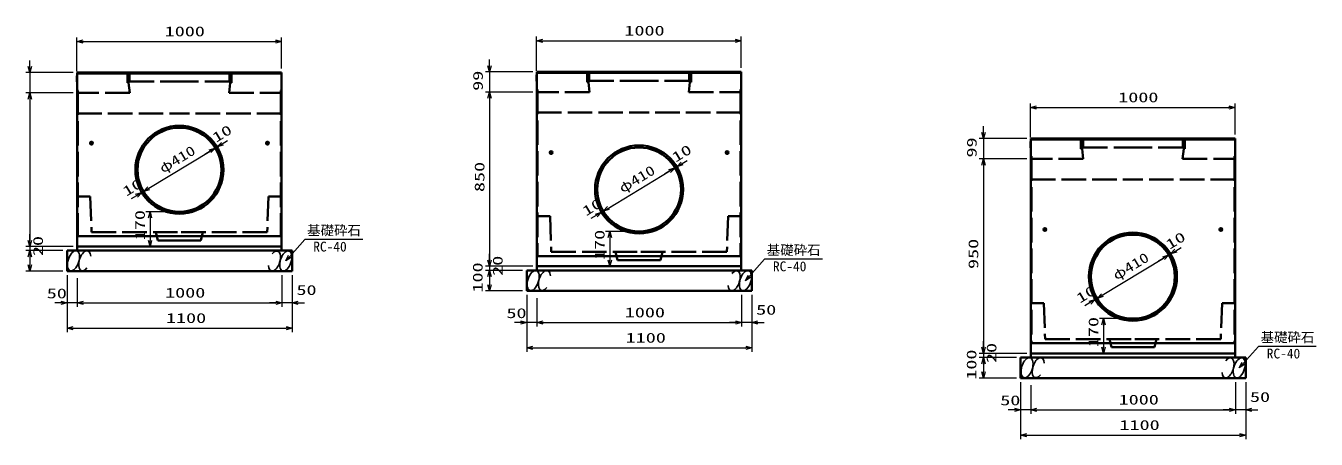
# Model space of a CAD drawing. Units: millimetres on the paper. Extents: x 15 to 1218, y 8 to 859.
# Drawn here: x 261.8 to 577.1, y 335.4 to 436.3 of the extents above; entities that cross this region are included whole.
import ezdxf
from ezdxf.enums import TextEntityAlignment as Align

# ---------------------------------------------------------------- set-up
doc = ezdxf.new("R2010")
doc.units = ezdxf.units.MM
doc.linetypes.add('DASHED', pattern=[7.5, 6, -1.5])
for name, color, linetype, lineweight in [('D-STR-DIM（寸法）', 7, 'Continuous', 13), ('D-STR-HTXT(基礎砕石-旗)', 7, 'Continuous', 13), ('D-STR-STRF(グリ)', 7, 'Continuous', 25), ('D-STR（構造物）', 1, 'Continuous', 35)]:
    doc.layers.add(name, color=color, linetype=linetype, lineweight=lineweight)
doc.styles.add('ＭＳ ゴシック', font='')
doc.styles.get('ＭＳ ゴシック').set_extended_font_data('MS Gothic')

# ---------------------------------------------------------------- blocks, each defined once
blk = doc.blocks.new('_Open30')
at = {"color": 7, "linetype": 'Continuous', "lineweight": 13}
for p, q in [((-1, 0.2679), (0, 0)), ((0, 0), (-1, -0.2679)), ((0, 0), (-1, 0))]:
    blk.add_line(p, q, dxfattribs=at)

msp = doc.modelspace()

# ---------------------------------------------------------------- linework, layer by layer
at = {"layer": 'D-STR-DIM（寸法）'}
for p, q in [((274.328, 425.108), (274.328, 433.48)), ((275.828, 432.48), (322.828, 432.48)), ((324.328, 425.869), (324.328, 433.48)), ((386.645, 425.288), (386.645, 433.661)), ((388.145, 432.661), (435.145, 432.661)), ((436.645, 426.05), (436.645, 433.661)), ((262.846, 426.369), (262.846, 427.869)), ((375.163, 426.55), (375.163, 428.05)), ((273.428, 424.869), (261.846, 424.869)), ((262.846, 424.869), (262.846, 419.919)), ((385.745, 425.05), (374.163, 425.05)), ((375.163, 425.05), (375.163, 420.1)), ((273.428, 419.919), (261.846, 419.919)), ((273.428, 419.919), (261.846, 419.919)), ((385.745, 420.1), (374.163, 420.1)), ((385.745, 420.1), (374.163, 420.1)), ((262.846, 418.419), (262.846, 416.919)), ((262.846, 418.419), (262.846, 383.919)), ((375.163, 418.6), (375.163, 417.1)), ((375.163, 418.6), (375.163, 379.1)), ((507.306, 409.003), (507.306, 417.376)), ((508.806, 416.376), (555.806, 416.376)), ((557.306, 409.765), (557.306, 417.376)), ((495.824, 410.265), (495.824, 411.765)), ((308.152, 406.469), (308.58, 406.728)), ((309.864, 407.503), (311.148, 408.279)), ((506.406, 408.765), (494.824, 408.765)), ((495.824, 408.765), (495.824, 403.815)), ((291.889, 396.645), (306.868, 405.694)), ((306.868, 405.694), (305.584, 404.918)), ((506.406, 403.815), (494.824, 403.815)), ((506.406, 403.815), (494.824, 403.815)), ((404.206, 391.826), (419.185, 400.874)), ((419.185, 400.874), (417.901, 400.099)), ((420.469, 401.65), (420.897, 401.908)), ((422.18, 402.684), (423.464, 403.46)), ((495.824, 402.315), (495.824, 400.815)), ((495.824, 402.315), (495.824, 357.815)), ((291.889, 396.645), (293.173, 397.421)), ((288.893, 394.835), (287.609, 394.06)), ((290.605, 395.869), (290.177, 395.611)), ((402.922, 391.05), (402.494, 390.792)), ((404.206, 391.826), (405.49, 392.601)), ((298.378, 390.919), (291.195, 390.919)), ((292.195, 389.419), (292.195, 383.919)), ((401.21, 390.016), (399.926, 389.24)), ((262.846, 383.919), (262.846, 385.419)), ((410.695, 386.1), (403.512, 386.1)), ((270.928, 382.419), (261.846, 382.419)), ((273.428, 382.419), (261.846, 382.419)), ((262.846, 382.419), (262.846, 381.419)), ((298.378, 382.419), (291.195, 382.419)), ((404.512, 384.6), (404.512, 379.1)), ((542.841, 381.399), (544.125, 382.175)), ((270.928, 381.419), (261.846, 381.419)), ((270.928, 381.419), (261.846, 381.419)), ((262.846, 379.919), (262.846, 378.419)), ((262.846, 379.919), (262.846, 377.919)), ((375.163, 379.1), (375.163, 380.6)), ((524.866, 370.541), (539.845, 379.59)), ((539.845, 379.59), (538.562, 378.814)), ((541.129, 380.365), (541.557, 380.624)), ((270.928, 376.419), (261.846, 376.419)), ((271.928, 375.419), (271.928, 367.687)), ((271.928, 375.419), (271.928, 361.5)), ((324.428, 375.419), (324.428, 367.687)), ((324.428, 375.419), (324.428, 367.687)), ((326.928, 375.419), (326.928, 367.687)), ((326.928, 375.419), (326.928, 361.5)), ((383.245, 377.6), (374.163, 377.6)), ((385.745, 377.6), (374.163, 377.6)), ((383.245, 376.6), (374.163, 376.6)), ((383.245, 376.6), (374.163, 376.6)), ((375.163, 377.6), (375.163, 376.6)), ((410.695, 377.6), (403.512, 377.6)), ((274.428, 374.672), (274.428, 367.687)), ((274.428, 373.672), (274.428, 367.687)), ((274.428, 373.672), (274.428, 367.687)), ((375.163, 375.1), (375.163, 373.6)), ((375.163, 375.1), (375.163, 373.1)), ((383.245, 371.6), (374.163, 371.6)), ((384.245, 370.6), (384.245, 362.868)), ((384.245, 370.6), (384.245, 356.68)), ((386.745, 369.853), (386.745, 362.868)), ((436.745, 370.6), (436.745, 362.868)), ((436.745, 370.6), (436.745, 362.868)), ((439.245, 370.6), (439.245, 362.868)), ((439.245, 370.6), (439.245, 356.68)), ((523.583, 369.765), (523.155, 369.507)), ((524.866, 370.541), (526.15, 371.316)), ((270.428, 368.687), (268.928, 368.687)), ((274.428, 368.687), (271.928, 368.687)), ((274.428, 368.687), (271.928, 368.687)), ((275.928, 368.687), (277.428, 368.687)), ((275.928, 368.687), (277.428, 368.687)), ((275.928, 368.687), (322.928, 368.687)), ((322.928, 368.687), (321.428, 368.687)), ((326.928, 368.687), (324.428, 368.687)), ((328.428, 368.687), (329.928, 368.687)), ((386.745, 368.853), (386.745, 362.868)), ((386.745, 368.853), (386.745, 362.868)), ((521.871, 368.731), (520.587, 367.956)), ((382.745, 363.868), (381.245, 363.868)), ((386.745, 363.868), (384.245, 363.868)), ((386.745, 363.868), (384.245, 363.868)), ((388.245, 363.868), (389.745, 363.868)), ((388.245, 363.868), (389.745, 363.868)), ((388.245, 363.868), (435.245, 363.868)), ((435.245, 363.868), (433.745, 363.868)), ((439.245, 363.868), (436.745, 363.868)), ((440.745, 363.868), (442.245, 363.868)), ((531.356, 364.815), (524.173, 364.815)), ((525.173, 363.315), (525.173, 357.815)), ((273.428, 362.5), (325.428, 362.5)), ((385.745, 357.68), (437.745, 357.68)), ((503.906, 356.315), (494.824, 356.315)), ((506.406, 356.315), (494.824, 356.315)), ((495.824, 357.815), (495.824, 359.315)), ((495.824, 356.315), (495.824, 355.315)), ((531.356, 356.315), (524.173, 356.315)), ((503.906, 355.315), (494.824, 355.315)), ((503.906, 355.315), (494.824, 355.315)), ((495.824, 353.815), (495.824, 352.315)), ((495.824, 353.815), (495.824, 351.815)), ((503.906, 350.315), (494.824, 350.315)), ((504.906, 349.315), (504.906, 341.583)), ((504.906, 349.315), (504.906, 335.396)), ((507.406, 348.568), (507.406, 341.583)), ((507.406, 347.568), (507.406, 341.583)), ((507.406, 347.568), (507.406, 341.583)), ((557.406, 349.315), (557.406, 341.583)), ((557.406, 349.315), (557.406, 341.583)), ((559.906, 349.315), (559.906, 341.583)), ((559.906, 349.315), (559.906, 335.396)), ((503.406, 342.583), (501.906, 342.583)), ((507.406, 342.583), (504.906, 342.583)), ((507.406, 342.583), (504.906, 342.583)), ((508.906, 342.583), (510.406, 342.583)), ((508.906, 342.583), (510.406, 342.583)), ((508.906, 342.583), (555.906, 342.583)), ((555.906, 342.583), (554.406, 342.583)), ((559.906, 342.583), (557.406, 342.583)), ((561.406, 342.583), (562.906, 342.583)), ((506.406, 336.396), (558.406, 336.396))]:
    msp.add_line(p, q, dxfattribs=at)
at = {"layer": 'D-STR-HTXT(基礎砕石-旗)'}
for points in [[(344.156, 384.131), (330.052, 384.131), (326.355, 380.012)], [(456.472, 379.312), (442.368, 379.312), (438.672, 375.193)], [(577.133, 358.027), (563.029, 358.027), (559.333, 353.908)]]:
    msp.add_lwpolyline(points, dxfattribs=at)
at = {"layer": 'D-STR-STRF(グリ)'}
for centre, major_axis in [((273.504, 378.943), (0.79, 2.421)), ((325.353, 378.896), (-0.79, -2.421)), ((385.82, 374.124), (0.79, 2.421)), ((437.67, 374.077), (-0.79, -2.421)), ((506.481, 352.839), (0.79, 2.421)), ((558.331, 352.792), (-0.79, -2.421))]:
    msp.add_ellipse(centre, major_axis=major_axis, ratio=0.5139, dxfattribs=at)
for centre, start_param, end_param in [((276.244, 378.943), 5.3575563, 10.3750652), ((322.612, 378.896), 2.2159636, 7.2334726), ((388.561, 374.124), 5.3575563, 10.3750652), ((434.929, 374.077), 2.2159636, 7.2334726), ((509.222, 352.839), 5.3575563, 10.3750652), ((555.59, 352.792), 2.2159636, 7.2334726)]:
    msp.add_ellipse(centre, major_axis=(0.79, 2.421), ratio=0.5139, start_param=start_param, end_param=end_param, dxfattribs=at)
at = {"layer": 'D-STR（構造物）'}
for p, q in [((274.328, 424.108), (274.428, 424.208)), ((274.328, 422.608), (274.328, 424.108)), ((274.328, 422.608), (274.428, 422.508)), ((274.428, 424.869), (274.428, 384.919)), ((274.428, 424.869), (299.378, 424.869)), ((274.428, 424.619), (299.378, 424.619)), ((324.328, 424.869), (299.378, 424.869)), ((324.328, 424.619), (299.378, 424.619)), ((324.328, 424.869), (324.328, 384.919)), ((386.645, 424.288), (386.745, 424.388)), ((386.645, 422.788), (386.645, 424.288)), ((386.645, 422.788), (386.745, 422.688)), ((386.745, 425.05), (386.745, 380.1)), ((386.745, 425.05), (411.695, 425.05)), ((386.745, 424.8), (411.695, 424.8)), ((436.645, 425.05), (411.695, 425.05)), ((436.645, 424.8), (411.695, 424.8)), ((436.645, 425.05), (436.645, 380.1)), ((277.428, 407.669), (278.328, 407.669)), ((277.878, 408.119), (277.878, 407.219)), ((321.328, 407.669), (320.428, 407.669)), ((320.878, 408.119), (320.878, 407.219)), ((507.306, 408.003), (507.406, 408.104)), ((507.306, 406.504), (507.306, 408.003)), ((507.406, 408.765), (507.406, 358.815)), ((507.406, 408.765), (532.356, 408.765)), ((507.406, 408.515), (532.356, 408.515)), ((557.306, 408.765), (532.356, 408.765)), ((557.306, 408.515), (532.356, 408.515)), ((557.306, 408.765), (557.306, 358.815)), ((274.428, 404.669), (274.428, 382.419)), ((324.328, 404.669), (324.328, 382.419)), ((386.745, 404.85), (386.745, 377.6)), ((389.745, 405.349), (390.645, 405.349)), ((390.195, 405.799), (390.195, 404.899)), ((433.645, 405.349), (432.745, 405.349)), ((433.195, 405.799), (433.195, 404.899)), ((436.645, 404.85), (436.645, 377.6)), ((507.306, 406.504), (507.406, 406.404)), ((507.406, 388.565), (507.406, 356.315)), ((557.306, 388.565), (557.306, 356.315)), ((274.428, 384.919), (299.378, 384.919)), ((274.428, 384.919), (299.378, 384.919)), ((324.328, 384.919), (299.378, 384.919)), ((324.328, 384.919), (299.378, 384.919)), ((510.406, 386.564), (511.306, 386.564)), ((510.856, 387.014), (510.856, 386.114)), ((554.306, 386.564), (553.406, 386.564)), ((553.856, 387.014), (553.856, 386.114)), ((299.378, 382.419), (274.428, 382.419)), ((274.428, 382.419), (274.428, 381.419)), ((274.428, 382.419), (324.328, 382.419)), ((299.378, 382.419), (324.328, 382.419)), ((324.328, 382.419), (324.328, 381.419)), ((271.928, 381.419), (326.928, 381.419)), ((271.928, 381.419), (271.928, 376.419)), ((271.928, 381.419), (326.928, 381.419)), ((326.928, 381.419), (326.928, 376.419)), ((386.745, 380.1), (411.695, 380.1)), ((386.745, 380.1), (411.695, 380.1)), ((436.645, 380.1), (411.695, 380.1)), ((436.645, 380.1), (411.695, 380.1)), ((271.928, 376.419), (326.928, 376.419)), ((384.245, 376.6), (439.245, 376.6)), ((384.245, 376.6), (384.245, 371.6)), ((384.245, 376.6), (439.245, 376.6)), ((411.695, 377.6), (386.745, 377.6)), ((386.745, 377.6), (386.745, 376.6)), ((386.745, 377.6), (436.645, 377.6)), ((411.695, 377.6), (436.645, 377.6)), ((436.645, 377.6), (436.645, 376.6)), ((439.245, 376.6), (439.245, 371.6)), ((384.245, 371.6), (439.245, 371.6)), ((507.406, 358.815), (532.356, 358.815)), ((507.406, 358.815), (532.356, 358.815)), ((532.356, 356.315), (507.406, 356.315)), ((507.406, 356.315), (507.406, 355.315)), ((507.406, 356.315), (557.306, 356.315)), ((557.306, 358.815), (532.356, 358.815)), ((557.306, 358.815), (532.356, 358.815)), ((532.356, 356.315), (557.306, 356.315)), ((557.306, 356.315), (557.306, 355.315)), ((504.906, 355.315), (559.906, 355.315)), ((504.906, 355.315), (504.906, 350.315)), ((504.906, 355.315), (559.906, 355.315)), ((559.906, 355.315), (559.906, 350.315)), ((504.906, 350.315), (559.906, 350.315))]:
    msp.add_line(p, q, dxfattribs=at)
at = {"layer": 'D-STR（構造物）', "linetype": 'DASHED'}
for p, q in [((286.678, 422.369), (286.678, 424.869)), ((286.978, 422.369), (286.978, 424.869)), ((287.178, 422.669), (287.178, 424.869)), ((287.178, 422.669), (299.378, 422.669)), ((311.578, 422.669), (299.378, 422.669)), ((311.578, 422.669), (311.578, 424.869)), ((311.778, 422.369), (311.778, 424.869)), ((312.078, 422.369), (312.078, 424.869)), ((398.995, 422.55), (398.995, 425.05)), ((398.995, 422.55), (399.295, 422.55)), ((399.295, 422.55), (399.295, 425.05)), ((399.295, 422.55), (399.545, 420.1)), ((399.495, 422.85), (399.495, 425.05)), ((399.495, 422.85), (411.695, 422.85)), ((423.895, 422.85), (411.695, 422.85)), ((424.095, 422.55), (423.845, 420.1)), ((423.895, 422.85), (423.895, 425.05)), ((424.095, 422.55), (424.095, 425.05)), ((424.395, 422.55), (424.095, 422.55)), ((424.395, 422.55), (424.395, 425.05)), ((274.428, 420.669), (274.588, 420.544)), ((287.228, 419.919), (274.428, 419.919)), ((274.588, 420.544), (274.588, 384.919)), ((286.678, 422.369), (286.978, 422.369)), ((286.978, 422.369), (287.228, 419.919)), ((311.778, 422.369), (311.528, 419.919)), ((311.528, 419.919), (324.328, 419.919)), ((312.078, 422.369), (311.778, 422.369)), ((324.328, 420.669), (324.168, 420.544)), ((324.168, 420.544), (324.168, 384.919)), ((386.745, 420.85), (386.905, 420.725)), ((399.545, 420.1), (386.745, 420.1)), ((386.905, 420.725), (386.905, 380.1)), ((423.845, 420.1), (436.645, 420.1)), ((436.645, 420.85), (436.485, 420.725)), ((436.485, 420.725), (436.485, 380.1)), ((274.428, 414.919), (299.378, 414.919)), ((324.328, 414.919), (299.378, 414.919)), ((386.745, 415.1), (411.695, 415.1)), ((436.645, 415.1), (411.695, 415.1)), ((519.656, 406.265), (519.656, 408.765)), ((519.956, 406.265), (519.956, 408.765)), ((520.156, 406.565), (520.156, 408.765)), ((544.556, 406.565), (544.556, 408.765)), ((544.756, 406.265), (544.756, 408.765)), ((545.056, 406.265), (545.056, 408.765)), ((507.406, 404.565), (507.566, 404.44)), ((520.206, 403.815), (507.406, 403.815)), ((507.566, 404.44), (507.566, 358.815)), ((519.656, 406.265), (519.956, 406.265)), ((519.956, 406.265), (520.206, 403.815)), ((520.156, 406.565), (532.356, 406.565)), ((544.556, 406.565), (532.356, 406.565)), ((544.756, 406.265), (544.506, 403.815)), ((544.506, 403.815), (557.306, 403.815)), ((545.056, 406.265), (544.756, 406.265)), ((557.306, 404.565), (557.146, 404.44)), ((557.146, 404.44), (557.146, 358.815)), ((507.406, 398.815), (532.356, 398.815)), ((557.306, 398.815), (532.356, 398.815)), ((274.428, 394.669), (277.61, 394.669)), ((277.61, 394.669), (277.928, 385.919)), ((321.147, 394.669), (320.828, 385.919)), ((324.328, 394.669), (321.147, 394.669)), ((386.745, 389.85), (389.927, 389.85)), ((389.927, 389.85), (390.245, 381.1)), ((433.463, 389.85), (433.145, 381.1)), ((436.645, 389.85), (433.463, 389.85)), ((277.928, 385.919), (299.378, 385.919)), ((294.128, 383.919), (293.628, 385.919)), ((320.828, 385.919), (299.378, 385.919)), ((304.628, 383.919), (305.128, 385.919)), ((299.378, 383.919), (294.128, 383.919)), ((299.378, 383.919), (304.628, 383.919)), ((390.245, 381.1), (411.695, 381.1)), ((406.445, 379.1), (405.945, 381.1)), ((411.695, 379.1), (406.445, 379.1)), ((433.145, 381.1), (411.695, 381.1)), ((411.695, 379.1), (416.945, 379.1)), ((416.945, 379.1), (417.445, 381.1)), ((507.406, 368.565), (510.588, 368.565)), ((510.588, 368.565), (510.906, 359.815)), ((554.124, 368.565), (553.806, 359.815)), ((557.306, 368.565), (554.124, 368.565)), ((510.906, 359.815), (532.356, 359.815)), ((527.106, 357.815), (526.606, 359.815)), ((553.806, 359.815), (532.356, 359.815)), ((537.606, 357.815), (538.106, 359.815)), ((532.356, 357.815), (527.106, 357.815)), ((532.356, 357.815), (537.606, 357.815))]:
    msp.add_line(p, q, dxfattribs=at)
at = {"layer": 'D-STR（構造物）'}
for centre, radius in [((277.878, 407.669), 0.35), ((277.878, 407.669), 0.3), ((320.878, 407.669), 0.35), ((320.878, 407.669), 0.3), ((390.195, 405.349), 0.35), ((390.195, 405.349), 0.3), ((433.195, 405.349), 0.35), ((433.195, 405.349), 0.3), ((510.856, 386.564), 0.35), ((510.856, 386.564), 0.3), ((553.856, 386.564), 0.35), ((553.856, 386.564), 0.3)]:
    msp.add_circle(centre, radius, dxfattribs=at)
for centre, radius, start, end in [((299.378, 401.169), 10.75, 90, 270), ((299.378, 401.169), 10.25, 90, 270), ((299.378, 401.169), 10.75, 270, 90), ((299.378, 401.169), 10.25, 270, 90), ((411.695, 396.35), 10.75, 90, 270), ((411.695, 396.35), 10.75, 270, 90), ((411.695, 396.35), 10.25, 90, 270), ((411.695, 396.35), 10.25, 270, 90), ((532.356, 375.065), 10.75, 90, 270), ((532.356, 375.065), 10.25, 90, 270), ((532.356, 375.065), 10.75, 270, 90), ((532.356, 375.065), 10.25, 270, 90)]:
    msp.add_arc(centre, radius, start, end, dxfattribs=at)

# ---------------------------------------------------------------- block references
at = {"layer": 'D-STR-DIM（寸法）', "xscale": 1.5, "yscale": 1.5}
for p, rotation in [((274.328, 432.48), 180), ((386.645, 432.661), 180), ((262.846, 424.869), 270), ((375.163, 425.05), 270), ((262.846, 419.919), 90), ((262.846, 419.919), 90), ((375.163, 420.1), 90), ((375.163, 420.1), 90), ((507.306, 416.376), 180), ((495.824, 408.765), 270), ((308.152, 406.469), 31.13567), ((308.152, 406.469), 31.13567), ((308.58, 406.728), 211.13567), ((495.824, 403.815), 90), ((495.824, 403.815), 90), ((420.469, 401.65), 31.13567), ((420.469, 401.65), 31.13567), ((420.897, 401.908), 211.13567), ((290.177, 395.611), 31.13567), ((290.605, 395.869), 211.13567), ((290.605, 395.869), 211.13567), ((402.494, 390.792), 31.13567), ((402.922, 391.05), 211.13567), ((402.922, 391.05), 211.13567), ((292.195, 390.919), 90), ((404.512, 386.1), 90), ((262.846, 382.419), 270), ((262.846, 382.419), 270), ((292.195, 382.419), 270), ((541.557, 380.624), 211.13567), ((262.846, 381.419), 90), ((262.846, 381.419), 90), ((375.163, 377.6), 270), ((375.163, 377.6), 270), ((404.512, 377.6), 270), ((541.129, 380.365), 31.13567), ((541.129, 380.365), 31.13567), ((262.846, 376.419), 270), ((375.163, 376.6), 90), ((375.163, 376.6), 90), ((375.163, 371.6), 270), ((274.428, 368.687), 180), ((274.428, 368.687), 180), ((274.428, 368.687), 180), ((326.928, 368.687), 180), ((523.155, 369.507), 31.13567), ((523.583, 369.765), 211.13567), ((523.583, 369.765), 211.13567), ((271.928, 362.5), 180), ((386.745, 363.868), 180), ((386.745, 363.868), 180), ((386.745, 363.868), 180), ((439.245, 363.868), 180), ((525.173, 364.815), 90), ((384.245, 357.68), 180), ((495.824, 356.315), 270), ((495.824, 356.315), 270), ((525.173, 356.315), 270), ((495.824, 355.315), 90), ((495.824, 355.315), 90), ((495.824, 350.315), 270), ((507.406, 342.583), 180), ((507.406, 342.583), 180), ((507.406, 342.583), 180), ((559.906, 342.583), 180), ((504.906, 336.396), 180)]:
    msp.add_blockref('_Open30', p, dxfattribs=dict(at, rotation=rotation))
for p in [(324.328, 432.48), (436.645, 432.661), (557.306, 416.376), (271.928, 368.687), (324.428, 368.687), (324.428, 368.687), (326.928, 362.5), (384.245, 363.868), (436.745, 363.868), (436.745, 363.868), (439.245, 357.68), (504.906, 342.583), (557.406, 342.583), (557.406, 342.583), (559.906, 336.396)]:
    msp.add_blockref('_Open30', p, dxfattribs=at)
at = {"layer": 'D-STR-HTXT(基礎砕石-旗)', "xscale": 1.5, "yscale": 1.5, "rotation": 228.09044}
for p in [(325.353, 378.896), (437.67, 374.077), (558.331, 352.792)]:
    msp.add_blockref('_Open30', p, dxfattribs=at)

# ---------------------------------------------------------------- texts
at = {"layer": 'D-STR-DIM（寸法）', "style": 'ＭＳ ゴシック', "width": 1.5}
for s, p in [('1000', (295.787, 433.017)), ('1000', (408.103, 433.198)), ('1000', (528.764, 416.913)), ('50', (266.965, 369.052)), ('1000', (295.887, 369.224)), ('50', (327.98, 369.876)), ('1100', (296.095, 363.037)), ('50', (379.282, 364.233)), ('1000', (408.203, 364.405)), ('50', (440.297, 365.057)), ('1100', (408.412, 358.218)), ('50', (560.957, 343.772)), ('50', (499.942, 342.948)), ('1000', (528.864, 343.12)), ('1100', (529.073, 336.933))]:
    msp.add_text(s, height=2.405, dxfattribs=at).set_placement(p, align=Align.BOTTOM_LEFT)
at = {"layer": 'D-STR-DIM（寸法）', "style": 'ＭＳ ゴシック'}
for s, rotation, width, p in [('99', 90, 1.5, (374.236, 420.436)), ('10', 31.136, 1.5, (308.689, 407.091)), ('φ410', 31.136, 1.3, (295.712, 399.583)), ('10', 31.136, 1.5, (421.005, 402.272)), ('99', 90, 1.5, (494.897, 404.151)), ('850', 90, 1.5, (374.625, 395.725)), ('φ410', 31.136, 1.3, (408.029, 394.763)), ('10', 31.136, 1.5, (286.787, 393.964)), ('170', 90, 1.5, (291.658, 383.961)), ('10', 31.136, 1.5, (399.104, 389.144)), ('20', 90, 1.5, (266.747, 380.088)), ('170', 90, 1.5, (403.975, 379.142)), ('10', 31.136, 1.5, (541.666, 380.987)), ('950', 90, 1.5, (495.286, 376.94)), ('20', 90, 1.5, (379.063, 375.269)), ('φ410', 31.136, 1.3, (528.69, 373.478)), ('100', 90, 1.5, (374.175, 371.188)), ('10', 31.136, 1.5, (519.764, 367.859)), ('170', 90, 1.5, (524.635, 357.857)), ('100', 90, 1.5, (494.836, 349.904)), ('20', 90, 1.5, (499.724, 353.984))]:
    msp.add_text(s, height=2.405, rotation=rotation, dxfattribs=dict(at, width=width)).set_placement(p, align=Align.BOTTOM_LEFT)
at = {"layer": 'D-STR-HTXT(基礎砕石-旗)', "style": 'ＭＳ ゴシック'}
for s, p in [('基礎砕石', (330.587, 384.465)), ('RC-40', (332.075, 380.48)), ('基礎砕石', (442.904, 379.646)), ('RC-40', (444.392, 375.661)), ('基礎砕石', (563.565, 358.361)), ('RC-40', (565.053, 354.376))]:
    msp.add_text(s, height=2.405, dxfattribs=at).set_placement(p, align=Align.BOTTOM_LEFT)

doc.saveas('drawing.dxf')
